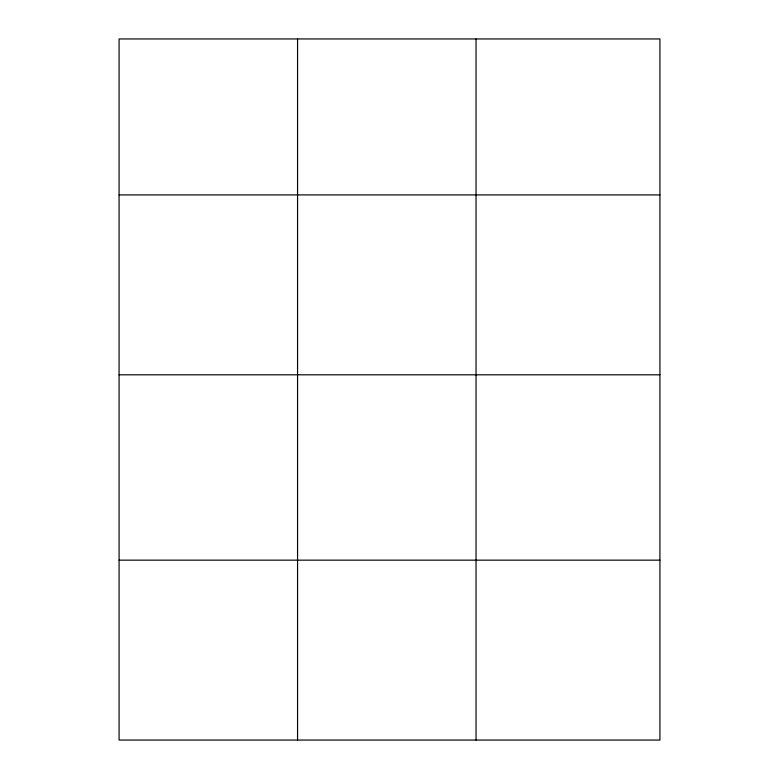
<?xml version="1.0" encoding="UTF-8"?>
<svg xmlns="http://www.w3.org/2000/svg" width="779" height="779" viewBox="0 0 779 779"><rect width="100%" height="100%" fill="white"/><g stroke="black" fill="none" stroke-linecap="round" stroke-linejoin="round"><path stroke-width="1.17" d="M659.92 374.806L659.92 38.95L119.08 38.95L119.08 740.05L659.92 740.05L659.92 374.806L119.08 374.806M119.08 194.916L659.92 194.916M119.08 560.159L659.92 560.159M476.037 38.95L476.037 740.05M297.559 38.95L297.559 740.05"/></g></svg>
